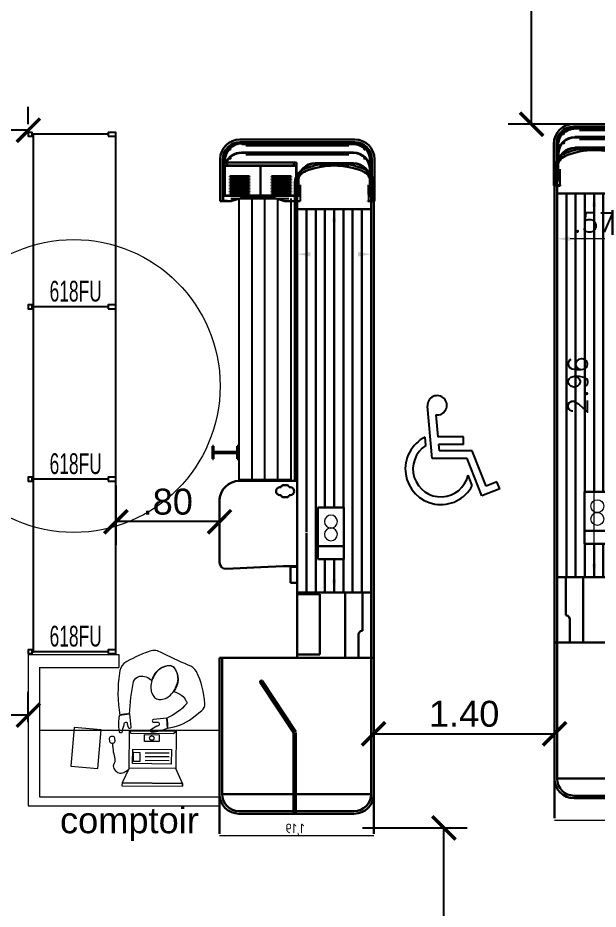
# Model space of a CAD drawing. Header units: millimetres. Extents: x 15590 to 15992, y 1055 to 1132.
# Drawn here: x 15904.67 to 15909.14, y 1076.14 to 1083.02 of the extents above; entities that cross this region are included whole.
import ezdxf
from ezdxf.enums import TextEntityAlignment as Align
from ezdxf.lldxf.tags import DXFTag

# ---------------------------------------------------------------- set-up
doc = ezdxf.new("R2010")
doc.units = ezdxf.units.MM
doc.header["$MEASUREMENT"] = 0
doc.layers.get('0').update_dxf_attribs({"lineweight": 9})
for name, color, linetype in [('AGR-CAISSE', 7, 'Continuous'), ('caisse', 7, 'Continuous'), ('CAISSES', 7, 'Continuous'), ('gondole', 6, 'Continuous'), ('structure', 7, 'Continuous'), ('VISIBLE', 2, 'Continuous')]:
    doc.layers.add(name, color=color, linetype=linetype)
doc.layers.add('DM cloison', color=7, linetype='Continuous', lineweight=9)
doc.styles.add('Cotation', font='Romans.shx')
doc.styles.add('SEACAD_seiso_ttf', font='seiso.ttf')
doc.styles.get("Standard").update_dxf_attribs({"font": 'swiss.ttf', "height": 0.2})
tags = doc.linetypes.add('CENTER2', pattern=[28.575, 19.05, -3.175, 3.175, -3.175]).pattern_tags.tags
tags[10:11] = [DXFTag(74, 4), DXFTag(75, 0), DXFTag(340, '0'), DXFTag(46, 0.0), DXFTag(50, 0.0), DXFTag(44, 0.0), DXFTag(45, 0.0)]
tags[8:9] = [DXFTag(74, 4), DXFTag(75, 0), DXFTag(340, '0'), DXFTag(46, 0.0), DXFTag(50, 0.0), DXFTag(44, 0.0), DXFTag(45, 0.0)]
tags[6:7] = [DXFTag(74, 4), DXFTag(75, 0), DXFTag(340, '0'), DXFTag(46, 0.0), DXFTag(50, 0.0), DXFTag(44, 0.0), DXFTag(45, 0.0)]
tags[4:5] = [DXFTag(74, 4), DXFTag(75, 0), DXFTag(340, '0'), DXFTag(46, 0.0), DXFTag(50, 0.0), DXFTag(44, 0.0), DXFTag(45, 0.0)]
doc.dimstyles.new('DECIMAL-100', dxfattribs={"dimtxt": 0.15, "dimasz": 0.1, "dimexe": 0.2, "dimexo": 0.2, "dimgap": 0.05, "dimtad": 1, "dimzin": 4, "dimdsep": 46, "dimtxsty": 'Cotation', "dimcen": -0.5, "dimclrd": 1, "dimclre": 1, "dimclrt": 1, "dimadec": 0, "dimazin": 0, "dimtfac": 0.75, "dimtix": 1, "dimtmove": 2, "dimatfit": 3, "dimfxl": 1, "dimtvp": 0.9, "dimtolj": 1, "dimarcsym": 0})
doc.dimstyles.get("Standard").update_dxf_attribs({"dimtxt": 0.2, "dimasz": 0.18, "dimexe": 0.18, "dimexo": 0.0625, "dimgap": 0.05, "dimtad": 1, "dimzin": 4, "dimdsep": 46, "dimtxsty": 'Standard', "dimblk": 'ARCHTICK', "dimcen": 0.09, "dimadec": 0, "dimazin": 0, "dimtfac": 1, "dimtofl": 0, "dimtmove": 0, "dimatfit": 3, "dimfxl": 1, "dimtolj": 1, "dimtzin": 0, "dimarcsym": 0})

# ---------------------------------------------------------------- blocks, each defined once
blk = doc.blocks.new('_ArchTick')
at = {"color": 0, "linetype": 'ByBlock', "const_width": 0.15}
blk.add_lwpolyline([(-0.5, -0.5), (0.5, 0.5)], dxfattribs=at)
blk = doc.blocks.new('*D434')
at = {"color": 0, "lineweight": -2, "transparency": 16777216}
for p, q in [((15907.3247, 1076.7683), (15908.134, 1076.7683)), ((15907.954, 1074.1437), (15907.954, 1076.7683)), ((15907.5203, 1074.1437), (15908.134, 1074.1437))]:
    blk.add_line(p, q, dxfattribs=at)
at = {"layer": 'DEFPOINTS', "color": 0, "transparency": 16777216}
for p in [(15907.2622, 1076.7683), (15907.954, 1076.7683), (15907.4578, 1074.1437)]:
    blk.add_point(p, dxfattribs=at)
at = {"color": 0, "lineweight": -2, "transparency": 16777216, "xscale": 0.18, "yscale": 0.18, "zscale": 0.18}
for p, rotation in [((15907.954, 1076.7683), 90), ((15907.954, 1074.1437), 270)]:
    blk.add_blockref('_ArchTick', p, dxfattribs=dict(at, rotation=rotation))
at = {"color": 0, "transparency": 16777216, "insert": (15907.8012, 1075.456), "char_height": 0.2, "attachment_point": 5, "rotation": 90}
blk.add_mtext('\\A1;2.62', dxfattribs=at)
blk = doc.blocks.new('*D421')
at = {"color": 0, "lineweight": -2, "transparency": 16777216}
for p, q in [((15908.5816, 1084.6868), (15908.4505, 1084.6868)), ((15908.6305, 1082.1958), (15908.6305, 1084.6868)), ((15908.985, 1082.1958), (15908.4505, 1082.1958))]:
    blk.add_line(p, q, dxfattribs=at)
at = {"layer": 'DEFPOINTS', "color": 0, "transparency": 16777216}
for p in [(15908.6305, 1084.6868), (15908.6441, 1084.6868), (15909.0475, 1082.1958)]:
    blk.add_point(p, dxfattribs=at)
at = {"color": 0, "lineweight": -2, "transparency": 16777216, "xscale": 0.18, "yscale": 0.18, "zscale": 0.18}
for p, rotation in [((15908.6305, 1084.6868), 90), ((15908.6305, 1082.1958), 270)]:
    blk.add_blockref('_ArchTick', p, dxfattribs=dict(at, rotation=rotation))
at = {"color": 0, "transparency": 16777216, "insert": (15908.4777, 1083.4413), "char_height": 0.2, "attachment_point": 5, "rotation": 90}
blk.add_mtext('\\A1;2.49', dxfattribs=at)
blk = doc.blocks.new('*D75')
at = {"layer": 'CAISSES', "color": 1, "lineweight": -2, "transparency": 16777216}
for p, q in [((15696.0335, 1128.7426), (15696.1047, 1128.7426)), ((15695.9047, 1125.8851), (15695.9047, 1128.6426)), ((15696.0335, 1125.7851), (15696.1047, 1125.7851))]:
    blk.add_line(p, q, dxfattribs=at)
at = {"layer": 'CAISSES', "color": 1, "transparency": 16777216}
for points in [[(15695.8881, 1128.6426), (15695.9214, 1128.6426), (15695.9047, 1128.7426)], [(15695.8881, 1125.8851), (15695.9214, 1125.8851), (15695.9047, 1125.7851)]]:
    blk.add_solid(points, dxfattribs=at)
at = {"layer": 'DEFPOINTS', "color": 0, "transparency": 16777216}
for p in [(15695.8335, 1128.7426), (15695.9047, 1128.7426), (15695.8335, 1125.7851)]:
    blk.add_point(p, dxfattribs=at)
at = {"layer": 'CAISSES', "color": 1, "transparency": 16777216, "insert": (15695.7797, 1127.2639), "char_height": 0.15, "attachment_point": 5, "rotation": 90, "style": 'Cotation'}
blk.add_mtext('\\A1;2.96', dxfattribs=at)
blk = doc.blocks.new('*D76')
at = {"layer": 'CAISSES', "color": 1, "lineweight": -2, "transparency": 16777216}
for p, q in [((15695.6199, 1128.5426), (15695.6199, 1128.194)), ((15696.1895, 1128.5426), (15696.1895, 1128.194)), ((15696.0895, 1128.394), (15695.7199, 1128.394))]:
    blk.add_line(p, q, dxfattribs=at)
at = {"layer": 'CAISSES', "color": 1, "transparency": 16777216}
for points in [[(15695.7199, 1128.4107), (15695.7199, 1128.3773), (15695.6199, 1128.394)], [(15696.0895, 1128.4107), (15696.0895, 1128.3773), (15696.1895, 1128.394)]]:
    blk.add_solid(points, dxfattribs=at)
at = {"layer": 'DEFPOINTS', "color": 0, "transparency": 16777216}
for p in [(15695.6199, 1128.7426), (15696.1895, 1128.7426), (15695.6199, 1128.394)]:
    blk.add_point(p, dxfattribs=at)
at = {"layer": 'CAISSES', "color": 1, "transparency": 16777216, "insert": (15695.9047, 1128.519), "char_height": 0.15, "attachment_point": 5, "style": 'Cotation'}
blk.add_mtext('\\A1;.57', dxfattribs=at)
blk = doc.blocks.new('A$C20E746EF')
at = {"layer": 'CAISSES', "color": 3}
for p, q in [((0.0469, 0.0595), (0.0469, 0.0035)), ((0.5733, 0.0515), (0.5733, 0.0003))]:
    blk.add_line(p, q, dxfattribs=at)
at = {"layer": 'VISIBLE', "color": 3, "linetype": 'Continuous', "lineweight": 30}
for p, q in [((0.1513, 0.4755), (1.0386, 0.4755)), ((1.0386, 0.4553), (0.1513, 0.4553)), ((1.0386, 0.4538), (0.1513, 0.4538)), ((0.1518, 0.4538), (0.1518, 0.4523)), ((0.1629, 0.4464), (0.1629, 0.4452)), ((0.1629, 0.4464), (1.027, 0.4464)), ((0.1629, 0.4452), (1.027, 0.4452)), ((0.1931, 0.4452), (0.1629, 0.4452)), ((0.1654, 0.4447), (1.0245, 0.4447)), ((0.5937, 0.4407), (0.1654, 0.4407)), ((0.9968, 0.4452), (0.1931, 0.4452)), ((0.1931, 0.4452), (0.1931, 0.4447)), ((0.1931, 0.4351), (0.1931, 0.4407)), ((0.9917, 0.4301), (0.1981, 0.4301)), ((1.0245, 0.4407), (0.5962, 0.4407)), ((0.9968, 0.4447), (0.9968, 0.4452)), ((1.027, 0.4452), (0.9968, 0.4452)), ((0.9968, 0.4407), (0.9968, 0.4351)), ((1.027, 0.4464), (1.027, 0.4452)), ((1.0381, 0.4523), (1.0381, 0.4538)), ((0.1628, 0.3756), (0.1629, 0.3756)), ((0.1628, 0.3741), (0.1636, 0.3741)), ((0.1629, 0.3756), (0.1629, 0.3768)), ((1.027, 0.3768), (0.1629, 0.3768)), ((1.027, 0.3756), (0.1629, 0.3756)), ((0.1931, 0.3741), (0.1636, 0.3741)), ((0.1636, 0.3741), (0.1636, 0.3726)), ((0.1931, 0.3726), (0.1636, 0.3726)), ((0.1636, 0.3726), (0.1636, 0.3726)), ((0.1931, 0.3756), (0.1931, 0.3741)), ((0.1931, 0.3656), (0.1931, 0.3741)), ((0.9917, 0.3605), (0.1981, 0.3605)), ((0.9968, 0.3741), (0.9968, 0.3756)), ((0.9968, 0.3741), (0.9968, 0.3656)), ((1.0268, 0.3741), (0.9968, 0.3741)), ((1.0268, 0.3726), (0.9968, 0.3726)), ((1.0268, 0.3741), (1.027, 0.3741)), ((1.0268, 0.3741), (1.0268, 0.3726)), ((1.0268, 0.3726), (1.0268, 0.3726)), ((1.027, 0.3756), (1.027, 0.3768)), ((0, 0.0015), (0, 0.3242)), ((0.0202, 0.3242), (0.0202, 0.0398)), ((0.0217, 0.3242), (0.0217, 0.0418)), ((0.0217, 0.2889), (0.0217, 0.2889)), ((0.0222, 0.2889), (0.0217, 0.2889)), ((0.0222, 0.3242), (0.0222, 0.0419)), ((0.0237, 0.3242), (0.0222, 0.3242)), ((0.0318, 0.2839), (0.0318, 0.3141)), ((0.0318, 0.2839), (0.0318, 0.246)), ((0.0323, 0.2839), (0.0318, 0.2839)), ((0.0323, 0.2561), (0.0323, 0.3116)), ((0.0363, 0.3116), (0.0363, 0.2788)), ((0.0363, 0.2839), (0.0378, 0.2839)), ((0.1628, 0.2935), (0.1629, 0.2935)), ((0.1628, 0.2919), (0.1628, 0.2919)), ((0.1931, 0.2919), (0.1628, 0.2919)), ((0.1628, 0.2919), (0.1628, 0.2904)), ((0.1931, 0.2904), (0.1628, 0.2904)), ((0.1628, 0.2904), (0.1628, 0.2904)), ((0.1629, 0.2935), (0.1629, 0.2947)), ((0.4573, 0.2947), (0.1629, 0.2947)), ((0.4573, 0.2935), (0.1629, 0.2935)), ((0.1931, 0.2935), (0.1931, 0.2919)), ((0.1931, 0.2834), (0.1931, 0.2919)), ((0.422, 0.2783), (0.1981, 0.2783)), ((0.427, 0.2919), (0.427, 0.2935)), ((0.427, 0.2919), (0.427, 0.2834)), ((0.4573, 0.2919), (0.427, 0.2919)), ((0.4573, 0.2904), (0.427, 0.2904)), ((0.4573, 0.2935), (0.4573, 0.2947)), ((0.4573, 0.2919), (0.4573, 0.2904)), ((0.4573, 0.2904), (0.4573, 0.2904)), ((0.601, 0.2989), (0.6212, 0.2989)), ((0.601, 0.2987), (0.601, 0.2989)), ((0.601, 0.2987), (0.601, 0.2817)), ((0.601, 0.2817), (0.601, 0.2803)), ((0.601, 0.2189), (0.601, 0.2803)), ((0.6028, 0.2768), (0.6028, 0.054)), ((0.6043, 0.2756), (0.6043, 0.054)), ((0.6212, 0.2742), (0.6212, 0.2998)), ((0.6212, 0.2998), (1.1374, 0.2998)), ((1.1374, 0.2998), (1.1374, 0.2742)), ((1.1374, 0.2989), (1.1576, 0.2989)), ((1.1536, 0.2989), (1.1536, 0.3116)), ((1.1543, 0.2758), (1.1543, 0.0538)), ((1.1559, 0.2768), (1.1559, 0.0538)), ((1.1576, 0.3116), (1.1576, 0.2559)), ((1.1576, 0.2987), (1.1576, 0.2989)), ((1.1576, 0.2987), (1.1576, 0.2817)), ((1.1581, 0.2839), (1.1576, 0.2839)), ((1.1576, 0.2803), (1.1576, 0.2817)), ((1.1576, 0.2189), (1.1576, 0.2803)), ((1.1581, 0.3141), (1.1581, 0.2839)), ((1.1581, 0.0671), (1.1581, 0.2839)), ((1.1677, 0.3242), (1.1662, 0.3242)), ((1.1677, 0.0419), (1.1677, 0.3242)), ((1.1682, 0.2889), (1.1677, 0.2889)), ((1.1682, 0.0418), (1.1682, 0.3242)), ((1.1682, 0.2889), (1.1682, 0.2889)), ((1.1697, 0.0398), (1.1697, 0.3242)), ((1.1899, 0.3242), (1.1899, 0.0003)), ((0.0318, 0.2143), (0.0318, 0.2445)), ((0.0318, 0.2143), (0.0318, 0.1624)), ((0.0333, 0.2143), (0.0318, 0.2143)), ((0.0333, 0.2143), (0.0333, 0.2445)), ((0.0333, 0.2143), (0.0418, 0.2143)), ((0.034, 0.2445), (0.034, 0.2143)), ((0.034, 0.2445), (0.0355, 0.2445)), ((0.0355, 0.2445), (0.0355, 0.2445)), ((0.0355, 0.2445), (0.0355, 0.2143)), ((0.601, 0.2189), (0.601, 0.2189)), ((0.601, 0.0459), (0.601, 0.2189)), ((0.6022, 0.2341), (0.6028, 0.2341)), ((0.6022, 0.2275), (0.6022, 0.2341)), ((0.6028, 0.2284), (0.6022, 0.2284)), ((0.6028, 0.2275), (0.6022, 0.2275)), ((0.6212, 0.2731), (0.6212, 0.2742)), ((1.1374, 0.2742), (0.6212, 0.2742)), ((1.1374, 0.2731), (0.6212, 0.2731)), ((0.6212, 0.2731), (1.1374, 0.2731)), ((0.6212, 0.2718), (1.1374, 0.2718)), ((0.8783, 0.2341), (0.8785, 0.2341)), ((0.8783, 0.2275), (0.8783, 0.2341)), ((0.8785, 0.2284), (0.8783, 0.2284)), ((0.8785, 0.2275), (0.8783, 0.2275)), ((0.8785, 0.2718), (0.8785, 0.0538)), ((0.8801, 0.2718), (0.8801, 0.0538)), ((0.8801, 0.2341), (0.8803, 0.2341)), ((0.8803, 0.2284), (0.8801, 0.2284)), ((0.8803, 0.2275), (0.8801, 0.2275)), ((0.8803, 0.2341), (0.8803, 0.2275)), ((1.1374, 0.2731), (1.1374, 0.2742)), ((1.1559, 0.2341), (1.1564, 0.2341)), ((1.1564, 0.2284), (1.1559, 0.2284)), ((1.1564, 0.2275), (1.1559, 0.2275)), ((1.1564, 0.2341), (1.1564, 0.2275)), ((1.1576, 0.2189), (1.1576, 0.2189)), ((1.1576, 0.0459), (1.1576, 0.2189)), ((1.1581, 0.2143), (1.1576, 0.2143)), ((1.1581, 0.2445), (1.1581, 0.2143)), ((1.1581, 0.0479), (1.1581, 0.2143)), ((0.0318, 0.1321), (0.0318, 0.1624)), ((0.0333, 0.1624), (0.0333, 0.1624)), ((0.0333, 0.1624), (0.0333, 0.1321)), ((0.0333, 0.1624), (0.0348, 0.1624)), ((0.0348, 0.1624), (0.0348, 0.1624)), ((0.0348, 0.1624), (0.0348, 0.1321)), ((0.5854, 0.1624), (0.5854, 0.1624)), ((0.5869, 0.1624), (0.5854, 0.1624)), ((0.5854, 0.1321), (0.5854, 0.1624)), ((0.5869, 0.1624), (0.5869, 0.1624)), ((0.5869, 0.1321), (0.5869, 0.1624)), ((0.5884, 0.1624), (0.5884, 0.1321)), ((0.6022, 0.1928), (0.6028, 0.1928)), ((0.6022, 0.1871), (0.6022, 0.1928)), ((0.6022, 0.1916), (0.6028, 0.1916)), ((0.6028, 0.1871), (0.6022, 0.1871)), ((0.6025, 0.1871), (0.6025, 0.1916)), ((0.6028, 0.1904), (0.6025, 0.1904)), ((0.6025, 0.1904), (0.6025, 0.1904)), ((0.6025, 0.1871), (0.6025, 0.1904)), ((0.6431, 0.1897), (0.6431, 0.1926)), ((0.6431, 0.1926), (0.7943, 0.1926)), ((0.6431, 0.1913), (0.7943, 0.1913)), ((0.7943, 0.1897), (0.6431, 0.1897)), ((0.6431, 0.1781), (0.6431, 0.181)), ((0.6431, 0.181), (0.7943, 0.181)), ((0.6431, 0.1797), (0.7943, 0.1797)), ((0.7943, 0.1781), (0.6431, 0.1781)), ((0.6431, 0.1665), (0.6431, 0.1694)), ((0.6431, 0.1694), (0.7943, 0.1694)), ((0.6431, 0.1682), (0.7943, 0.1682)), ((0.7943, 0.1665), (0.6431, 0.1665)), ((0.6431, 0.155), (0.6431, 0.1578)), ((0.6431, 0.1578), (0.7943, 0.1578)), ((0.6431, 0.1566), (0.7943, 0.1566)), ((0.7943, 0.155), (0.6431, 0.155)), ((0.6431, 0.1434), (0.6431, 0.1463)), ((0.6431, 0.1463), (0.7943, 0.1463)), ((0.6431, 0.145), (0.7943, 0.145)), ((0.7943, 0.1434), (0.6431, 0.1434)), ((0.7943, 0.1926), (0.7943, 0.1897)), ((0.7943, 0.181), (0.7943, 0.1781)), ((0.7943, 0.1694), (0.7943, 0.1665)), ((0.7943, 0.1578), (0.7943, 0.155)), ((0.7943, 0.1463), (0.7943, 0.1434)), ((0.8783, 0.1871), (0.8783, 0.1928)), ((0.8783, 0.1928), (0.8785, 0.1928)), ((0.8783, 0.1916), (0.8785, 0.1916)), ((0.8785, 0.1871), (0.8783, 0.1871)), ((0.8801, 0.1928), (0.8803, 0.1928)), ((0.8801, 0.1916), (0.8803, 0.1916)), ((0.8803, 0.1871), (0.8801, 0.1871)), ((0.8803, 0.1928), (0.8803, 0.1871)), ((0.9643, 0.1926), (0.9643, 0.1897)), ((1.1155, 0.1926), (0.9643, 0.1926)), ((1.1155, 0.1913), (0.9643, 0.1913)), ((0.9643, 0.1897), (1.1155, 0.1897)), ((0.9643, 0.181), (0.9643, 0.1781)), ((1.1155, 0.181), (0.9643, 0.181)), ((1.1155, 0.1797), (0.9643, 0.1797)), ((0.9643, 0.1781), (1.1155, 0.1781)), ((0.9643, 0.1694), (0.9643, 0.1665)), ((1.1155, 0.1694), (0.9643, 0.1694)), ((1.1155, 0.1682), (0.9643, 0.1682)), ((0.9643, 0.1665), (1.1155, 0.1665)), ((0.9643, 0.1578), (0.9643, 0.155)), ((1.1155, 0.1578), (0.9643, 0.1578)), ((1.1155, 0.1566), (0.9643, 0.1566)), ((0.9643, 0.155), (1.1155, 0.155)), ((0.9643, 0.1463), (0.9643, 0.1434)), ((1.1155, 0.1463), (0.9643, 0.1463)), ((1.1155, 0.145), (0.9643, 0.145)), ((0.9643, 0.1434), (1.1155, 0.1434)), ((1.1155, 0.1897), (1.1155, 0.1926)), ((1.1155, 0.1781), (1.1155, 0.181)), ((1.1155, 0.1665), (1.1155, 0.1694)), ((1.1155, 0.155), (1.1155, 0.1578)), ((1.1155, 0.1434), (1.1155, 0.1463)), ((1.1559, 0.1928), (1.1564, 0.1928)), ((1.1559, 0.1916), (1.1564, 0.1916)), ((1.1559, 0.1904), (1.1561, 0.1904)), ((1.1564, 0.1871), (1.1559, 0.1871)), ((1.1561, 0.1871), (1.1561, 0.1916)), ((1.1561, 0.1904), (1.1561, 0.1904)), ((1.1561, 0.1871), (1.1561, 0.1904)), ((1.1564, 0.1928), (1.1564, 0.1871)), ((0.0318, 0.1321), (0.0318, 0.0464)), ((0.0333, 0.1321), (0.0318, 0.1321)), ((0.0333, 0.1321), (0.0418, 0.1321)), ((0.0469, 0.1271), (0.0469, 0.0515)), ((0.5733, 0.0515), (0.5733, 0.1271)), ((0.5783, 0.1321), (0.5869, 0.1321)), ((0.5884, 0.1321), (0.5869, 0.1321)), ((0.5884, 0.0464), (0.5884, 0.1321)), ((0.6022, 0.1292), (0.6028, 0.1292)), ((0.6022, 0.1234), (0.6022, 0.1292)), ((0.6022, 0.128), (0.6028, 0.128)), ((0.6028, 0.1234), (0.6022, 0.1234)), ((0.6025, 0.1234), (0.6025, 0.128)), ((0.6028, 0.1268), (0.6025, 0.1268)), ((0.6025, 0.1268), (0.6025, 0.1268)), ((0.6025, 0.1234), (0.6025, 0.1268)), ((0.6431, 0.1318), (0.6431, 0.1347)), ((0.6431, 0.1347), (0.7943, 0.1347)), ((0.6431, 0.1335), (0.7943, 0.1335)), ((0.7943, 0.1318), (0.6431, 0.1318)), ((0.6431, 0.1203), (0.6431, 0.1231)), ((0.6431, 0.1231), (0.7943, 0.1231)), ((0.6431, 0.1219), (0.7943, 0.1219)), ((0.7943, 0.1203), (0.6431, 0.1203)), ((0.6431, 0.1087), (0.6431, 0.1116)), ((0.6431, 0.1116), (0.7943, 0.1116)), ((0.6431, 0.1103), (0.7943, 0.1103)), ((0.7943, 0.1087), (0.6431, 0.1087)), ((0.6431, 0.0971), (0.6431, 0.1)), ((0.6431, 0.1), (0.7943, 0.1)), ((0.6431, 0.0988), (0.7943, 0.0988)), ((0.7943, 0.0971), (0.6431, 0.0971)), ((0.6431, 0.0855), (0.6431, 0.0884)), ((0.6431, 0.0884), (0.7943, 0.0884)), ((0.6431, 0.0872), (0.7943, 0.0872)), ((0.7943, 0.0855), (0.6431, 0.0855)), ((0.6431, 0.074), (0.6431, 0.0769)), ((0.6431, 0.0769), (0.7943, 0.0769)), ((0.6431, 0.0756), (0.7943, 0.0756)), ((0.7943, 0.074), (0.6431, 0.074)), ((0.7943, 0.1347), (0.7943, 0.1318)), ((0.7943, 0.1231), (0.7943, 0.1203)), ((0.7943, 0.1116), (0.7943, 0.1087)), ((0.7943, 0.1), (0.7943, 0.0971)), ((0.7943, 0.0884), (0.7943, 0.0855)), ((0.7943, 0.0769), (0.7943, 0.074)), ((0.8783, 0.1234), (0.8783, 0.1292)), ((0.8783, 0.1292), (0.8785, 0.1292)), ((0.8783, 0.128), (0.8785, 0.128)), ((0.8785, 0.1234), (0.8783, 0.1234)), ((0.8801, 0.1292), (0.8803, 0.1292)), ((0.8801, 0.128), (0.8803, 0.128)), ((0.8803, 0.1234), (0.8801, 0.1234)), ((0.8803, 0.1292), (0.8803, 0.1234)), ((0.9643, 0.1347), (0.9643, 0.1318)), ((1.1155, 0.1347), (0.9643, 0.1347)), ((1.1155, 0.1335), (0.9643, 0.1335)), ((0.9643, 0.1318), (1.1155, 0.1318)), ((0.9643, 0.1231), (0.9643, 0.1203)), ((1.1155, 0.1231), (0.9643, 0.1231)), ((1.1155, 0.1219), (0.9643, 0.1219)), ((0.9643, 0.1203), (1.1155, 0.1203)), ((0.9643, 0.1116), (0.9643, 0.1087)), ((1.1155, 0.1116), (0.9643, 0.1116)), ((1.1155, 0.1103), (0.9643, 0.1103)), ((0.9643, 0.1087), (1.1155, 0.1087)), ((0.9643, 0.1), (0.9643, 0.0971)), ((1.1155, 0.1), (0.9643, 0.1)), ((1.1155, 0.0988), (0.9643, 0.0988)), ((0.9643, 0.0971), (1.1155, 0.0971)), ((0.9643, 0.0884), (0.9643, 0.0855)), ((1.1155, 0.0884), (0.9643, 0.0884)), ((1.1155, 0.0872), (0.9643, 0.0872)), ((0.9643, 0.0855), (1.1155, 0.0855)), ((0.9643, 0.0769), (0.9643, 0.074)), ((1.1155, 0.0769), (0.9643, 0.0769)), ((1.1155, 0.0756), (0.9643, 0.0756)), ((0.9643, 0.074), (1.1155, 0.074)), ((1.1155, 0.1318), (1.1155, 0.1347)), ((1.1155, 0.1203), (1.1155, 0.1231)), ((1.1155, 0.1087), (1.1155, 0.1116)), ((1.1155, 0.0971), (1.1155, 0.1)), ((1.1155, 0.0855), (1.1155, 0.0884)), ((1.1155, 0.074), (1.1155, 0.0769)), ((1.1559, 0.1292), (1.1564, 0.1292)), ((1.1559, 0.128), (1.1564, 0.128)), ((1.1559, 0.1268), (1.1561, 0.1268)), ((1.1564, 0.1234), (1.1559, 0.1234)), ((1.1561, 0.1234), (1.1561, 0.128)), ((1.1561, 0.1268), (1.1561, 0.1268)), ((1.1561, 0.1234), (1.1561, 0.1268)), ((1.1564, 0.1292), (1.1564, 0.1234)), ((0, 0.0015), (0.0202, 0.0015)), ((0.0202, 0.0035), (0.0202, 0.0398)), ((0.0202, 0.003), (0.0202, 0.0015)), ((0.0217, 0.0015), (0.0222, 0.0015)), ((0.0222, 0.0419), (0.0222, 0.0398)), ((0.0222, 0.0419), (0.0469, 0.0419)), ((0.0222, 0.0035), (0.0222, 0.0398)), ((0.0222, 0.0035), (0.0222, 0.0398)), ((0.0524, 0.0035), (0.0222, 0.0035)), ((0.0222, 0.0015), (0.0222, 0.0003)), ((0.0524, 0.0015), (0.0222, 0.0015)), ((0.0469, 0.0003), (0.0222, 0.0003)), ((0.0318, 0.0464), (0.0333, 0.0464)), ((0.0318, 0.0419), (0.0318, 0.0464)), ((0.0418, 0.0464), (0.0333, 0.0464)), ((0.0333, 0.0464), (0.0333, 0.0434)), ((0.0333, 0.0419), (0.0333, 0.0434)), ((0.0333, 0.0434), (0.0348, 0.0434)), ((0.0333, 0.0419), (0.0333, 0.0434)), ((0.0348, 0.0464), (0.0348, 0.0434)), ((0.0348, 0.0434), (0.0348, 0.0434)), ((0.0348, 0.0434), (0.0348, 0.0434)), ((0.0348, 0.0419), (0.0348, 0.0434)), ((0.0348, 0.0434), (0.0469, 0.0434)), ((0.0474, 0.0035), (0.0474, 0.0015)), ((0.0524, 0.0035), (0.0474, 0.0035)), ((0.0474, 0.003), (0.0519, 0.003)), ((0.0474, 0.003), (0.0519, 0.003)), ((0.0519, 0.003), (0.0519, 0.0035)), ((0.0519, 0.0015), (0.0519, 0.003)), ((0.0524, 0.0035), (0.0524, 0.0015)), ((0.0524, 0.0035), (0.0524, 0.002)), ((0.0524, 0.002), (0.0524, 0.002)), ((0.5733, 0.0434), (0.5854, 0.0434)), ((0.5733, 0.0419), (0.601, 0.0419)), ((0.6919, 0.0003), (0.5733, 0.0003)), ((0.5869, 0.0464), (0.5783, 0.0464)), ((0.5854, 0.0434), (0.5854, 0.0464)), ((0.5854, 0.0434), (0.5854, 0.0434)), ((0.5869, 0.0434), (0.5854, 0.0434)), ((0.5854, 0.0434), (0.5854, 0.0434)), ((0.5854, 0.0419), (0.5854, 0.0434)), ((0.5854, 0.0434), (0.5869, 0.0434)), ((0.5869, 0.0464), (0.5884, 0.0464)), ((0.5869, 0.0434), (0.5869, 0.0464)), ((0.5869, 0.0434), (0.5869, 0.0419)), ((0.5884, 0.0464), (0.5884, 0.0419)), ((0.5884, 0.0449), (0.601, 0.0449)), ((0.5884, 0.0434), (0.601, 0.0434)), ((0.601, 0.0459), (0.601, 0.0432)), ((0.601, 0.0432), (0.601, 0.0429)), ((1.1576, 0.0432), (0.601, 0.0432)), ((0.6025, 0.0429), (0.601, 0.0429)), ((0.601, 0.0419), (0.601, 0.0429)), ((0.6025, 0.0419), (0.601, 0.0419)), ((0.6022, 0.0656), (0.6028, 0.0656)), ((0.6022, 0.0598), (0.6022, 0.0656)), ((0.6022, 0.0644), (0.6028, 0.0644)), ((0.6028, 0.0598), (0.6022, 0.0598)), ((0.6025, 0.0598), (0.6025, 0.0644)), ((0.6028, 0.0632), (0.6025, 0.0632)), ((0.6025, 0.0632), (0.6025, 0.0632)), ((0.6025, 0.0598), (0.6025, 0.0632)), ((0.6025, 0.0432), (0.6025, 0.0429)), ((0.6025, 0.0419), (0.6025, 0.0429)), ((0.6025, 0.0419), (1.1561, 0.0419)), ((0.6043, 0.054), (0.6028, 0.054)), ((0.6431, 0.0653), (0.7943, 0.0653)), ((0.6431, 0.0624), (0.6431, 0.0653)), ((0.6431, 0.0641), (0.7943, 0.0641)), ((0.7943, 0.0624), (0.6431, 0.0624)), ((0.7943, 0.0653), (0.7943, 0.0624)), ((0.8783, 0.0598), (0.8783, 0.0656)), ((0.8783, 0.0656), (0.8785, 0.0656)), ((0.8783, 0.0644), (0.8785, 0.0644)), ((0.8785, 0.0598), (0.8783, 0.0598)), ((0.8801, 0.0656), (0.8803, 0.0656)), ((0.8801, 0.0644), (0.8803, 0.0644)), ((0.8803, 0.0598), (0.8801, 0.0598)), ((0.8803, 0.0656), (0.8803, 0.0598)), ((1.1155, 0.0653), (0.9643, 0.0653)), ((0.9643, 0.0653), (0.9643, 0.0624)), ((1.1155, 0.0641), (0.9643, 0.0641)), ((0.9643, 0.0624), (1.1155, 0.0624)), ((1.1899, 0.0003), (1.1086, 0.0003)), ((1.1155, 0.0624), (1.1155, 0.0653)), ((1.1374, 0.0015), (1.1374, 0.0035)), ((1.1677, 0.0035), (1.1374, 0.0035)), ((1.1425, 0.0035), (1.1374, 0.0035)), ((1.138, 0.002), (1.1374, 0.002)), ((1.1677, 0.0015), (1.1374, 0.0015)), ((1.138, 0.0035), (1.138, 0.003)), ((1.138, 0.003), (1.1425, 0.003)), ((1.138, 0.0015), (1.138, 0.003)), ((1.138, 0.003), (1.1425, 0.003)), ((1.1425, 0.0035), (1.1425, 0.0015)), ((1.1677, 0.0015), (1.1425, 0.0015)), ((1.1559, 0.0656), (1.1564, 0.0656)), ((1.1559, 0.0644), (1.1564, 0.0644)), ((1.1559, 0.0632), (1.1561, 0.0632)), ((1.1564, 0.0598), (1.1559, 0.0598)), ((1.1561, 0.0598), (1.1561, 0.0644)), ((1.1561, 0.0632), (1.1561, 0.0632)), ((1.1561, 0.0598), (1.1561, 0.0632)), ((1.1561, 0.0432), (1.1561, 0.0429)), ((1.1561, 0.0429), (1.1576, 0.0429)), ((1.1561, 0.0419), (1.1561, 0.0429)), ((1.1561, 0.0419), (1.1576, 0.0419)), ((1.1564, 0.0656), (1.1564, 0.0598)), ((1.1576, 0.0479), (1.1581, 0.0479)), ((1.1576, 0.0459), (1.1576, 0.0432)), ((1.1576, 0.0447), (1.1576, 0.0447)), ((1.1576, 0.0432), (1.1576, 0.0429)), ((1.1576, 0.0419), (1.1576, 0.0429)), ((1.1576, 0.0419), (1.1677, 0.0419)), ((1.1581, 0.062), (1.1581, 0.0671)), ((1.1581, 0.0671), (1.1581, 0.0671)), ((1.1581, 0.062), (1.1581, 0.062)), ((1.1581, 0.057), (1.1581, 0.062)), ((1.1581, 0.057), (1.1581, 0.0419)), ((1.1581, 0.0479), (1.1581, 0.0419)), ((1.1677, 0.0398), (1.1677, 0.0419)), ((1.1677, 0.0398), (1.1677, 0.0035)), ((1.1677, 0.0398), (1.1677, 0.0035)), ((1.1677, 0.0015), (1.1677, 0.0003)), ((1.1677, 0.0015), (1.1682, 0.0015)), ((1.1677, 0), (1.1677, 0.0003)), ((1.1697, 0.0398), (1.1697, 0.0035)), ((1.1697, 0), (1.1697, 0.003)), ((1.1697, 0), (1.1677, 0))]:
    blk.add_line(p, q, dxfattribs=at)
for centre, radius in [((0.2218, 0.4377), 0.00303), ((0.5949, 0.4377), 0.00328), ((0.5949, 0.4377), 0.00303), ((0.968, 0.4377), 0.00303), ((0.0762, 0.4007), 0.00303), ((1.1136, 0.4007), 0.00303), ((0.0762, 0.3312), 0.00403), ((0.0762, 0.3312), 0.00303), ((1.1136, 0.3312), 0.00403), ((1.1136, 0.3312), 0.00303), ((0.0762, 0.249), 0.00403), ((0.0762, 0.249), 0.00303), ((0.5439, 0.249), 0.00403), ((0.5439, 0.249), 0.00303)]:
    blk.add_circle(centre, radius, dxfattribs=at)
for centre, radius, start, end in [((0.1513, 0.3242), 0.1513, 90, 180), ((0.1513, 0.3242), 0.1311, 90, 180), ((0.1513, 0.3242), 0.1296, 90, 180), ((0.1518, 0.3242), 0.1281, 90, 180), ((0.1629, 0.3141), 0.1311, 90, 180), ((0.1654, 0.3116), 0.1331, 90, 180), ((0.1629, 0.3141), 0.1296, 126.75918, 143.24082), ((0.1654, 0.3116), 0.1291, 90, 134.94638), ((0.2218, 0.4377), 0.00328, 112.61986, 0), ((0.968, 0.4377), 0.00328, 112.61986, 0), ((1.0245, 0.3116), 0.1331, 0, 90), ((1.027, 0.3141), 0.1311, 0, 90), ((1.0381, 0.3242), 0.1281, 0, 90), ((1.0386, 0.3242), 0.1513, 0, 90), ((1.0386, 0.3242), 0.1311, 0, 90), ((1.0386, 0.3242), 0.1296, 0, 90), ((1.027, 0.3141), 0.1296, 36.75918, 53.24082), ((0.1628, 0.2445), 0.1311, 90, 180), ((0.1628, 0.2445), 0.1296, 90, 180), ((0.1636, 0.2445), 0.1281, 90, 180), ((0.1654, 0.242), 0.1331, 126.97914, 143.02086), ((1.0268, 0.2445), 0.1281, 25.0914, 90), ((1.027, 0.2445), 0.1311, 24.47188, 90), ((1.027, 0.2445), 0.1296, 24.77666, 90), ((1.0245, 0.242), 0.1331, 36.97914, 53.02086), ((1.0245, 0.3116), 0.1291, 0, 44.94638), ((0.1628, 0.1624), 0.1311, 90, 180), ((0.1628, 0.1624), 0.1296, 90, 180), ((0.1628, 0.1624), 0.1281, 90, 180), ((0.4573, 0.1624), 0.1311, 0, 90), ((0.4573, 0.1624), 0.1296, 0, 90), ((0.4573, 0.1624), 0.1281, 0, 90), ((0.1654, 0.1599), 0.1331, 126.97914, 143.02086), ((0.4548, 0.1599), 0.1331, 36.97914, 53.02086), ((1.027, 0.2445), 0.1311, 0, 4.98638), ((0.9003, -0.5628), 0.6004, 69.69652, 110.30348)]:
    blk.add_arc(centre, radius, start, end, dxfattribs=at)
for points in [[(0.6212, 0.2731), (0.601, 0.2731), (0.601, 0.2817)], [(0.6212, 0.2718), (0.601, 0.2718), (0.601, 0.2803)], [(1.1576, 0.2817), (1.1576, 0.2731), (1.1374, 0.2731)], [(1.1576, 0.2803), (1.1576, 0.2718), (1.1374, 0.2718)]]:
    blk.add_rational_spline(points, [1, 0.707106781187, 1], degree=2, dxfattribs=at)
blk = doc.blocks.new('M618FU-1330')
for points in [[(-0.6365, 1.345), (-0.6465, 1.345), (-0.6465, 1.36), (-0.6765, 1.36), (-0.6765, 1.33), (-0.6465, 1.33), (-0.6465, 1.345), (-0.6365, 1.345)], [(-0.06, 1.345), (-0.6365, 1.345)], [(-0.636, 0.015), (-0.636, 1.345)], [(-0.6365, 0.015), (-0.6465, 0.015), (-0.6465, 0.03), (-0.6765, 0.03), (-0.6765, 0), (-0.6465, 0), (-0.6465, 0.015), (-0.6365, 0.015)], [(-0.06, 0.015), (-0.6365, 0.015)]]:
    blk.add_lwpolyline(points)
for points in [[(-0.06, 1.33), (0, 1.33), (0, 1.36), (-0.06, 1.36)], [(-0.06, 0), (0, 0), (0, 0.03), (-0.06, 0.03)]]:
    blk.add_lwpolyline(points, close=True)
at = {"color": 7, "lineweight": 25}
blk.add_lwpolyline([(0, 0.03), (0, 1.33)], dxfattribs=at)
at = {"color": 151, "lineweight": 15, "width": 0.6}
blk.add_text('618FU', height=0.16, dxfattribs=at).set_placement((-0.1097, 0.1351), align=Align.MIDDLE_RIGHT)
blk = doc.blocks.new('*D436')
at = {"color": 0, "lineweight": -2, "transparency": 16777216}
for p, q in [((15907.4121, 1077.4644), (15907.4121, 1077.675)), ((15908.8081, 1077.4644), (15908.8081, 1077.675)), ((15907.4121, 1077.495), (15908.8081, 1077.495))]:
    blk.add_line(p, q, dxfattribs=at)
at = {"layer": 'DEFPOINTS', "color": 0, "transparency": 16777216}
for p in [(15908.8081, 1077.495), (15907.4121, 1077.4019), (15908.8081, 1077.4019)]:
    blk.add_point(p, dxfattribs=at)
at = {"color": 0, "lineweight": -2, "transparency": 16777216, "xscale": 0.18, "yscale": 0.18, "zscale": 0.18, "rotation": 180}
blk.add_blockref('_ArchTick', (15907.4121, 1077.495), dxfattribs=at)
at = {"color": 0, "lineweight": -2, "transparency": 16777216, "xscale": 0.18, "yscale": 0.18, "zscale": 0.18}
blk.add_blockref('_ArchTick', (15908.8081, 1077.495), dxfattribs=at)
at = {"color": 0, "transparency": 16777216, "insert": (15908.1101, 1077.6478), "char_height": 0.2, "attachment_point": 5}
blk.add_mtext('\\A1;1.40', dxfattribs=at)
blk = doc.blocks.new('*D422')
at = {"color": 0, "lineweight": -2, "transparency": 16777216}
for p, q in [((15905.4236, 1079.41), (15905.4236, 1078.9505)), ((15906.2228, 1079.1158), (15906.2228, 1079.3105)), ((15906.2228, 1079.1305), (15905.4236, 1079.1305))]:
    blk.add_line(p, q, dxfattribs=at)
at = {"layer": 'DEFPOINTS', "color": 0, "transparency": 16777216}
for p in [(15905.4236, 1079.4725), (15905.4236, 1079.1305), (15906.2228, 1079.0533)]:
    blk.add_point(p, dxfattribs=at)
at = {"color": 0, "lineweight": -2, "transparency": 16777216, "xscale": 0.18, "yscale": 0.18, "zscale": 0.18, "rotation": 180}
blk.add_blockref('_ArchTick', (15905.4236, 1079.1305), dxfattribs=at)
at = {"color": 0, "lineweight": -2, "transparency": 16777216, "xscale": 0.18, "yscale": 0.18, "zscale": 0.18}
blk.add_blockref('_ArchTick', (15906.2228, 1079.1305), dxfattribs=at)
at = {"color": 0, "transparency": 16777216, "insert": (15905.8232, 1079.2833), "char_height": 0.2, "attachment_point": 5}
blk.add_mtext('\\A1;.80', dxfattribs=at)
blk = doc.blocks.new('A$C20D619E2')
for points in [[(0.1327, 0.5785), (0.0463, 0.5407, 0.251548), (0.0101, 0.4945, 0.094115), (0.014, 0.2393, 0.182722), (0.0632, 0.1757, -0.017526), (0.2473, 0.0256, 0.223415), (0.3388, 0.0018, 0.055006), (0.5421, 0.0428, 0.175973), (0.5937, 0.1075, 0.075821), (0.6694, 0.4236, -0.157009), (0.5933, 0.4309, -0.042737), (0.5032, 0.1978, -0.204594), (0.4496, 0.1677, -0.250768), (0.3646, 0.2249, -0.35327), (0.2002, 0.1457, -0.136281), (0.1728, 0.1687, -0.337622), (0.2205, 0.3454, -0.074912), (0.1672, 0.39, -0.117548), (0.1472, 0.4384, -0.293104), (0.1459, 0.461, -0.107385), (0.3226, 0.5323, -0.06547), (0.3352, 0.6077, 0.143122)], [(0.3226, 0.5323), (0.4248, 0.5191, 1.10047), (0.4288, 0.5377, 0.050601), (0.3925, 0.5475, -0.750868), (0.412, 0.5739, -0.09023), (0.4681, 0.5883, 0.754184), (0.4565, 0.6079, 0.110598), (0.3352, 0.6077), (0.3226, 0.5323)], [(0.5933, 0.4309), (0.6071, 0.5331, -1.10047), (0.626, 0.5322, -0.050601), (0.6261, 0.4945, 0.750868), (0.6567, 0.5066, 0.09023), (0.6851, 0.557, -0.754184), (0.701, 0.5407, -0.110598), (0.6694, 0.4236), (0.5933, 0.4309)], [(0.2007, 0.3228, 0.069538), (0.1713, 0.2757, 0.025234), (0.166, 0.2619, 0.158621), (0.1728, 0.1687, 0.136281), (0.2002, 0.1457, 0.149731), (0.2851, 0.1514, 0.040657), (0.3059, 0.1631, 0.069538), (0.3471, 0.2004, 0.069538), (0.3765, 0.2475, 0.081448), (0.3885, 0.2935, 0.106963), (0.3831, 0.3385, 0.136281), (0.3628, 0.3679, 0.136281), (0.3302, 0.3827, 0.106963), (0.285, 0.3801, 0.081448), (0.2419, 0.3601, 0.069538)]]:
    blk.add_lwpolyline(points, format="xyb", close=True)
blk = doc.blocks.new('A$C15F04032')
for points in [[(-0.311, 0.4946), (-0.311, 0.5241)], [(0.336, 0.4946), (0.336, 0.5241)], [(-0.1676, 0.2536), (0.089, 0.2536)], [(-0.1676, 0.2118), (0.0895, 0.2118)], [(-0.1676, 0.1729), (0.0895, 0.1729)], [(0.0208, 0.0356), (0.0208, 0.049)], [(0.0205, -0.0119), (0.0205, -0.0253)]]:
    blk.add_lwpolyline(points)
for points in [[(-0.311, 0.4946), (0.336, 0.4946), (0.336, 0.5241), (-0.311, 0.5241)], [(-0.2393, 0.3362), (0.2593, 0.3362), (0.336, 0.4946), (-0.311, 0.4946)], [(-0.2393, 0.3362), (0.2607, 0.3362), (0.2607, -0.0638), (-0.2393, -0.0638)], [(-0.1903, 0.2873), (0.2238, 0.2873), (0.2238, 0.1329), (-0.1903, 0.1329)], [(0.1478, 0.2641), (0.2149, 0.2641), (0.2149, 0.1655), (0.1478, 0.1655)], [(-0.0571, 0.049), (0.0983, 0.049), (0.0983, -0.0253), (-0.0571, -0.0253)], [(-0.2393, -0.0638), (0.2607, -0.0638), (0.2456, -0.0408), (-0.2124, -0.0408)]]:
    blk.add_lwpolyline(points, close=True)
blk.add_lwpolyline([(0.47, 0.0541), (0.4728, 0.0163, -0.414214), (0.4544, -0.0052), (0.4427, -0.0061, -0.414214), (0.4212, 0.0123), (0.4183, 0.0502, -0.414214), (0.4368, 0.0717), (0.4485, 0.0725, -0.414214)], format="xyb", close=True)
blk.add_circle((0.0206, 0.0118), 0.0238)
blk.add_spline([(0.4426, 0.0721), (0.4377, 0.1219), (0.4233, 0.203), (0.4164, 0.2708), (0.4292, 0.3004), (0.3722, 0.388), (0.265, 0.348)], degree=3)
blk = doc.blocks.new('cai panneau handicape')
at = {"color": 0}
for p, q in [((-0.4538, 0.1537), (-0.3166, 0.2082)), ((-0.3166, 0.2082), (-0.2018, -0.0807)), ((-0.4538, 0.1537), (-0.432, 0.0988)), ((-0.432, 0.0988), (-0.3497, 0.1315)), ((-0.3497, 0.1315), (-0.2419, -0.1398)), ((-0.2424, 0.1283), (-0.21, 0.0468)), ((-0.2018, -0.0807), (0.0677, -0.0807)), ((0.0677, -0.0807), (0.103, -0.4848)), ((-0.2419, -0.1398), (0.0136, -0.1398)), ((-0.1756, -0.19), (0.018, -0.19)), ((-0.1756, -0.19), (-0.1756, -0.2491)), ((0.018, -0.19), (0.0136, -0.1398)), ((0.1154, -0.1816), (0.121, -0.2461)), ((-0.1756, -0.2491), (0.0232, -0.2491)), ((0.0379, -0.4174), (0.0232, -0.2491))]:
    blk.add_line(p, q, dxfattribs=at)
for centre, major_axis, start_param, end_param in [((0, 0), (-0.1939, 0.1939), 2.813248, 6.581904), ((0, 0), (-0.1521, 0.1521), 2.922199, 6.849409), ((0.0288, -0.4913), (-0.0527, 0.0527), -0.90722, 4.01418)]:
    blk.add_ellipse(centre, major_axis=major_axis, ratio=1, start_param=start_param, end_param=end_param, dxfattribs=at)
blk = doc.blocks.new('Handi')
at = {"rotation": 180}
blk.add_blockref('cai panneau handicape', (0, 0), dxfattribs=at)
blk = doc.blocks.new('*D447')
at = {"color": 0, "lineweight": -2, "transparency": 16777216}
for p, q in [((15902.0351, 1082.195), (15902.0351, 1082.3288)), ((15904.7471, 1082.195), (15904.7471, 1082.3288)), ((15904.7471, 1082.1488), (15902.0351, 1082.1488))]:
    blk.add_line(p, q, dxfattribs=at)
at = {"layer": 'DEFPOINTS', "color": 0, "transparency": 16777216}
for p in [(15902.0351, 1082.1488), (15902.0351, 1082.1325), (15904.7471, 1082.1325)]:
    blk.add_point(p, dxfattribs=at)
at = {"color": 0, "lineweight": -2, "transparency": 16777216, "xscale": 0.18, "yscale": 0.18, "zscale": 0.18, "rotation": 180}
blk.add_blockref('_ArchTick', (15902.0351, 1082.1488), dxfattribs=at)
at = {"color": 0, "lineweight": -2, "transparency": 16777216, "xscale": 0.18, "yscale": 0.18, "zscale": 0.18}
blk.add_blockref('_ArchTick', (15904.7471, 1082.1488), dxfattribs=at)
at = {"color": 0, "transparency": 16777216, "insert": (15903.3911, 1082.2988), "char_height": 0.2, "attachment_point": 5}
blk.add_mtext('\\A1;2.71', dxfattribs=at)
blk = doc.blocks.new('*D491')
at = {"color": 0, "lineweight": -2, "transparency": 16777216}
for p, q in [((15903.1369, 1077.5854), (15903.1369, 1077.8179)), ((15904.7471, 1077.5853), (15904.7471, 1077.8179)), ((15904.7471, 1077.6379), (15903.1369, 1077.6379))]:
    blk.add_line(p, q, dxfattribs=at)
at = {"layer": 'DEFPOINTS', "color": 0, "transparency": 16777216}
for p in [(15903.1369, 1077.6379), (15903.1369, 1077.5229), (15904.7471, 1077.5228)]:
    blk.add_point(p, dxfattribs=at)
at = {"color": 0, "lineweight": -2, "transparency": 16777216, "xscale": 0.18, "yscale": 0.18, "zscale": 0.18, "rotation": 180}
blk.add_blockref('_ArchTick', (15903.1369, 1077.6379), dxfattribs=at)
at = {"color": 0, "lineweight": -2, "transparency": 16777216, "xscale": 0.18, "yscale": 0.18, "zscale": 0.18}
blk.add_blockref('_ArchTick', (15904.7471, 1077.6379), dxfattribs=at)
at = {"color": 0, "transparency": 16777216, "insert": (15903.942, 1077.7907), "char_height": 0.2, "attachment_point": 5}
blk.add_mtext('\\A1;1.61', dxfattribs=at)
blk = doc.blocks.new('CAISSE 520')
for centre in [(-0.2898, 2.2504), (-0.2898, 2.1523)]:
    blk.add_circle(centre, 0.05)
at = {"layer": 'AGR-CAISSE', "color": 7, "linetype": 'Continuous', "lineweight": 30}
for p, q in [((-0.6196, 1.1992), (-0.6196, -0.1561)), ((-0.6196, 1.1992), (0.5696, 1.1992)), ((0.5696, 0.1499), (0.5696, 1.1992)), ((0.5696, -0.1561), (0.5696, 1.1992)), ((-0.0183, 0.6305), (0.2401, 1.0223)), ((0, 0.625), (0.2563, 1.0136)), ((-0.02, 0.625), (-0.02, 0)), ((0, 0), (0, 0.625)), ((-0.4697, -0.002), (0.4197, -0.002))]:
    blk.add_line(p, q, dxfattribs=at)
at = {"layer": 'AGR-CAISSE', "color": 4, "linetype": 'Continuous', "lineweight": 30, "true_color": 0x00ffff}
for p, q in [((-0.5996, 0.1499), (-0.02, 0.1499)), ((0, 0.1479), (0.5497, 0.1479))]:
    blk.add_line(p, q, dxfattribs=at)
at = {"layer": 'AGR-CAISSE', "color": 7, "linetype": 'Continuous', "lineweight": 30}
for centre, radius, start, end in [((0.2464, 1.0145), 0.00999, 354.64653, 128.81324), ((-0.4697, 0.1479), 0.1499, 180, 270), ((0.4197, 0.1479), 0.1499, 270, 0)]:
    blk.add_arc(centre, radius, start, end, dxfattribs=at)
at = {"layer": 'CAISSES', "color": 7, "linetype": 'Continuous', "lineweight": 30}
for p, q in [((-0.6196, 1.111), (-0.6196, 4.8653)), ((-0.5996, 4.8646), (-0.5996, 1.111)), ((-0.03, 4.8488), (-0.03, 1.7032)), ((-0.01, 2.5652), (-0.01, 4.8481)), ((0.4147, 2.5652), (-0.03, 2.5652)), ((0.0241, 2.5148), (0.0331, 2.5148)), ((0.0491, 2.5307), (0.079, 2.5307)), ((0.095, 2.5148), (0.104, 2.5148)), ((0.0241, 2.4548), (0.0331, 2.4548)), ((0.0491, 2.4388), (0.079, 2.4388)), ((0.095, 2.4548), (0.104, 2.4548)), ((0.5696, 1.9356), (0.5696, 2.4103)), ((0.0799, 1.9056), (-0.03, 1.9056)), ((-0.03, 1.9014), (0.0235, 1.9014)), ((0.0235, 1.9014), (0.0235, 1.7784)), ((0.0799, 1.9056), (0.2513, 1.8979)), ((0.2513, 1.8979), (0.5197, 1.8857)), ((0.0235, 1.7784), (-0.03, 1.7784)), ((-0.5996, 1.7032), (-0.0314, 1.7032)), ((-0.5327, 1.7032), (-0.5327, 1.4086)), ((-0.3997, 1.1992), (-0.3997, 1.7032)), ((-0.03, 1.6907), (-0.03, 1.7119)), ((-0.5327, 1.4086), (-0.5249, 1.4076)), ((-0.5249, 1.4076), (-0.5177, 1.4046)), ((-0.5177, 1.4046), (-0.5115, 1.3998)), ((-0.5115, 1.3998), (-0.5067, 1.3936)), ((-0.5067, 1.3936), (-0.5037, 1.3864)), ((-0.5037, 1.3864), (-0.5027, 1.3786)), ((-0.5027, 1.3786), (-0.5027, 1.1992)), ((-0.6146, 1.1992), (-0.025, 1.1992)), ((-0.5996, 1.1992), (-0.5996, 0.1499)), ((-0.03, 1.226), (-0.03, 1.1992)), ((0.5497, 0.1499), (0.5497, 1.1992)), ((-0.4697, 0.0179), (0.4197, 0.0179))]:
    blk.add_line(p, q, dxfattribs=at)
at = {"layer": 'CAISSES', "color": 3}
for p, q in [((0.0203, 4.7412), (0.0203, 2.5728)), ((0.4828, 4.7412), (0.0353, 4.7412)), ((0.1197, 2.5728), (0.1197, 4.7412)), ((0.219, 2.5728), (0.219, 4.7412)), ((0.3183, 2.5728), (0.3183, 4.7412)), ((0.4176, 2.5728), (0.4176, 4.7412)), ((0.0203, 2.5728), (0.4176, 2.5728))]:
    blk.add_line(p, q, dxfattribs=at)
at = {"layer": 'CAISSES', "color": 4, "linetype": 'Continuous', "lineweight": 30, "true_color": 0x00ffff}
blk.add_line((-0.03, 4.6607), (-0.5996, 4.6607), dxfattribs=at)
at = {"layer": 'CAISSES', "color": 5, "linetype": 'Continuous', "lineweight": 30, "true_color": 0x0000ff}
for p, q in [((-0.5284, 1.7032), (-0.5284, 4.6607)), ((-0.4572, 4.6607), (-0.4572, 1.7032)), ((-0.386, 2.524), (-0.386, 4.6607)), ((-0.3148, 4.6607), (-0.3148, 2.524)), ((-0.2436, 2.3604), (-0.2436, 4.6607)), ((-0.1724, 4.6607), (-0.1724, 1.7032)), ((-0.1012, 2.1721), (-0.1012, 4.6607)), ((-0.386, 2.3604), (-0.386, 2.524)), ((-0.3148, 2.524), (-0.3148, 2.3604)), ((-0.1012, 1.7032), (-0.1012, 2.1631)), ((-0.386, 1.7032), (-0.386, 1.9606)), ((-0.3148, 1.9606), (-0.3148, 1.7033)), ((-0.2436, 1.7032), (-0.2436, 1.9606))]:
    blk.add_line(p, q, dxfattribs=at)
at = {"layer": 'CAISSES', "color": 1, "linetype": 'CENTER2', "lineweight": 30, "true_color": 0xff0000}
for p, q in [((-0.3898, 2.3604), (-0.3898, 1.9606)), ((-0.1899, 2.3604), (-0.3898, 2.3604)), ((-0.1899, 1.9606), (-0.1899, 2.3604)), ((-0.1899, 2.0605), (-0.3898, 2.0605)), ((-0.3898, 1.9606), (-0.1899, 1.9606))]:
    blk.add_line(p, q, dxfattribs=at)
at = {"layer": 'CAISSES', "color": 17, "linetype": 'Continuous', "lineweight": 30, "true_color": 0x993333}
for p, q in [((-0.0315, 1.6907), (-0.2049, 1.6907)), ((-0.2049, 1.6907), (-0.2049, 1.226)), ((-0.03, 1.6907), (-0.03, 1.226)), ((-0.2049, 1.226), (-0.0315, 1.226))]:
    blk.add_line(p, q, dxfattribs=at)
at = {"layer": 'CAISSES', "color": 7, "linetype": 'Continuous', "lineweight": 15}
blk.add_line((-0.6196, -0.1718), (0.5696, -0.1718), dxfattribs=at)
at = {"layer": 'CAISSES', "color": 7, "linetype": 'Continuous', "lineweight": 30}
for centre, radius, start, end in [((-0.4979, 4.8567), 0.122, 111.84853, 175.95665), ((-0.4979, 4.8567), 0.102, 111.84853, 175.95665), ((-0.3148, 4.4206), 0.595, 67.39027, 112.60973), ((-0.3148, 4.4206), 0.575, 67.39027, 112.60973), ((-0.1317, 4.8567), 0.102, 355.57808, 68.15147), ((-0.1317, 4.8567), 0.122, 355.95665, 68.15147), ((0.4147, 2.4103), 0.1549, 0, 90), ((0.0241, 2.4848), 0.03, 90, 270), ((0.0491, 2.5148), 0.016, 90, 180), ((0.079, 2.5148), 0.016, 0, 90), ((0.104, 2.4848), 0.03, 270, 90), ((0.0491, 2.4548), 0.016, 180, 270), ((0.079, 2.4548), 0.016, 270, 0), ((0.5197, 1.9356), 0.05, 270, 0), ((-0.4697, 0.1479), 0.1299, 180, 270), ((0.4197, 0.1479), 0.1299, 270, 0)]:
    blk.add_arc(centre, radius, start, end, dxfattribs=at)
at = {"layer": 'CAISSES', "color": 7, "linetype": 'Continuous', "lineweight": 15}
for points in [[(-0.5821, -0.1781), (-0.6196, -0.1718), (-0.5821, -0.1656)], [(0.5322, -0.1781), (0.5322, -0.1656), (0.5696, -0.1718)]]:
    blk.add_solid(points, dxfattribs=at)
at = {"layer": 'CAISSES', "color": 3}
blk.add_blockref('A$C20E746EF', (-0.6257, 4.7209), dxfattribs=at)
at = {"layer": 'CAISSES', "color": 7, "linetype": 'Continuous', "lineweight": 15, "style": 'SEACAD_seiso_ttf'}
blk.add_text('1,19', height=0.07495, dxfattribs=at).set_placement((-0.0855, -0.0781), align=Align.TOP_LEFT)
at = {"layer": 'CAISSES'}
dim = blk.add_linear_dim(base=(-0.5996, 4.312), p1=(-0.03, 4.6607), p2=(-0.5996, 4.6607), dimstyle='DECIMAL-100', dxfattribs=at)
dim.commit()
dim.dimension.update_dxf_attribs({"geometry": '*D76', "text_midpoint": (-0.3148, 4.437), "insert": (-15696.2195, -1124.0819)})
dim = blk.add_linear_dim(base=(-0.3148, 4.6607), p1=(-0.386, 1.7032), p2=(-0.386, 4.6607), angle=90, dimstyle='DECIMAL-100', dxfattribs=at)
dim.commit()
dim.dimension.update_dxf_attribs({"geometry": '*D75', "text_midpoint": (-0.4398, 3.1819), "insert": (-15696.2195, -1124.0819)})

msp = doc.modelspace()

# ---------------------------------------------------------------- linework, layer by layer
for p, q in [((15904.7471, 1078.1066), (15905.445, 1078.1066)), ((15904.7471, 1078.1066), (15904.7471, 1076.939)), ((15905.445, 1078.1066), (15905.445, 1078.0066)), ((15904.8343, 1078.0066), (15905.445, 1078.0066)), ((15904.8343, 1078.0066), (15904.8343, 1077.009)), ((15904.8343, 1077.009), (15906.2228, 1077.009)), ((15904.7471, 1076.9391), (15906.2228, 1076.939))]:
    msp.add_line(p, q)
at = {"color": 3}
msp.add_line((15904.8343, 1077.5228), (15906.2228, 1077.5228), dxfattribs=at)
at = {"ltscale": 0.1}
msp.add_lwpolyline([(15905.3103, 1077.5247), (15905.1011, 1077.5434), (15905.0743, 1077.2446), (15905.2835, 1077.2259)], close=True, dxfattribs=at)
for centre, radius in [((15910.6295, 1093.1562), 38.4411), ((15905.098, 1080.1767), 1.1293)]:
    msp.add_circle(centre, radius)
at = {"layer": 'structure', "color": 160, "linetype": 'Continuous', "lineweight": 35, "ltscale": 1000}
for p, q in [((15906.1768, 1079.7138), (15906.1683, 1079.7138)), ((15906.1683, 1079.7138), (15906.1683, 1079.6138)), ((15906.1768, 1079.6722), (15906.1768, 1079.7138)), ((15906.1768, 1079.6138), (15906.1768, 1079.6554)), ((15906.3542, 1079.6666), (15906.1824, 1079.6666)), ((15906.1824, 1079.661), (15906.3542, 1079.661)), ((15906.3683, 1079.7138), (15906.3598, 1079.7138)), ((15906.3598, 1079.7138), (15906.3598, 1079.6722)), ((15906.3598, 1079.6554), (15906.3598, 1079.6138)), ((15906.3683, 1079.6138), (15906.3683, 1079.7138)), ((15906.1683, 1079.6138), (15906.1768, 1079.6138)), ((15906.3598, 1079.6138), (15906.3683, 1079.6138))]:
    msp.add_line(p, q, dxfattribs=at)
for centre, start, end in [((15906.1824, 1079.6722), 180, 270), ((15906.1824, 1079.6554), 90, 180), ((15906.3542, 1079.6722), 270, 0), ((15906.3542, 1079.6554), 0, 90)]:
    msp.add_arc(centre, 0.0056, start, end, dxfattribs=at)

# ---------------------------------------------------------------- block references
at = {"color": 3, "rotation": 193.902382083889}
msp.add_blockref('A$C20D619E2', (15906.0007, 1078.2096), dxfattribs=at)
at = {"xscale": 0.7199999999999865, "yscale": 0.7199999999999865, "zscale": 0.7199999999999865, "rotation": 179.4834294183223}
msp.add_blockref('A$C15F04032', (15905.7153, 1077.4697), dxfattribs=at)
at = {"layer": 'caisse'}
msp.add_blockref('Handi', (15907.9305, 1079.5366), dxfattribs=at)
at = {"layer": 'DM cloison'}
msp.add_blockref('CAISSE 520', (15909.4277, 1076.9995), dxfattribs=at)
at = {"layer": 'DM cloison', "xscale": -1}
msp.add_blockref('CAISSE 520', (15906.7925, 1076.8804), dxfattribs=at)
at = {"layer": 'gondole'}
for p in [(15905.4236, 1080.7725), (15905.4236, 1079.4425), (15905.4236, 1078.1125)]:
    msp.add_blockref('M618FU-1330', p, dxfattribs=at)

# ---------------------------------------------------------------- texts
at = {"insert": (15904.9918, 1076.9278), "char_height": 0.2, "attachment_point": 1}
msp.add_mtext_dynamic_manual_height_columns('comptoir', width=0.864035, gutter_width=1, heights=[0.3134], dxfattribs=at)

# ---------------------------------------------------------------- dimensions: what is measured, and where the dimension line sits
for base, p1, p2, picture, middle in [((15908.6305, 1084.6868), (15909.0475, 1082.1958), (15908.6441, 1084.6868), '*D421', (15908.4777, 1083.4413)), ((15907.954, 1076.7683), (15907.4578, 1074.1437), (15907.2622, 1076.7683), '*D434', (15907.8012, 1075.456))]:
    dim = msp.add_linear_dim(base=base, p1=p1, p2=p2, angle=90, dimstyle='Standard')
    dim.commit()
    dim.dimension.update_dxf_attribs({"geometry": picture, "text_midpoint": middle})
for base, p1, p2, picture, middle in [((15902.0351, 1082.1488), (15904.7471, 1082.1325), (15902.0351, 1082.1325), '*D447', (15903.3911, 1082.2988)), ((15905.4236, 1079.1305), (15906.2228, 1079.0533), (15905.4236, 1079.4725), '*D422', (15905.8232, 1079.2833)), ((15903.1369, 1077.6379), (15904.7471, 1077.5228), (15903.1369, 1077.5229), '*D491', (15903.942, 1077.7907)), ((15908.8081, 1077.495), (15907.4121, 1077.4019), (15908.8081, 1077.4019), '*D436', (15908.1101, 1077.6478))]:
    dim = msp.add_linear_dim(base=base, p1=p1, p2=p2, dimstyle='Standard')
    dim.commit()
    dim.dimension.update_dxf_attribs({"geometry": picture, "text_midpoint": middle})

doc.saveas('drawing.dxf')
